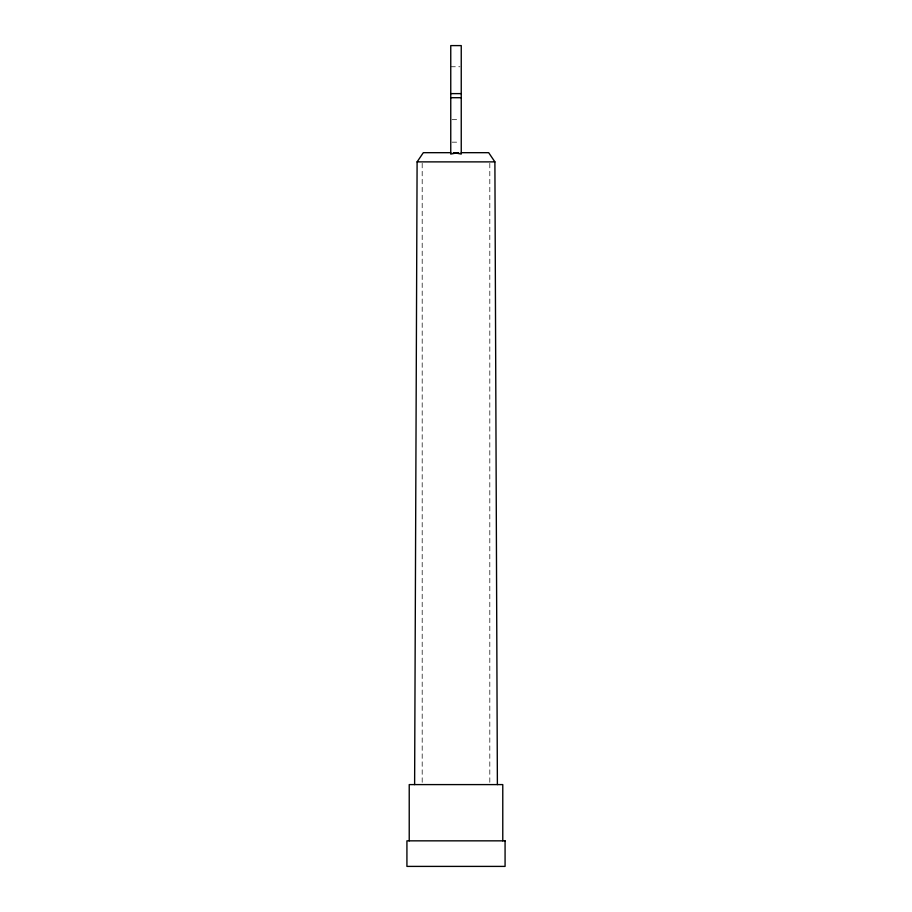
<?xml version="1.0" encoding="UTF-8"?>
<svg xmlns="http://www.w3.org/2000/svg" width="912" height="912" viewBox="0 0 912 912"><rect width="100%" height="100%" fill="white"/><g stroke="black" fill="none" stroke-linecap="round" stroke-linejoin="round"><path stroke-width="0.68" stroke-dasharray="4.56 3.42" d="M450.756 66.758L459.933 66.758M452.067 119.677L459.933 119.677M452.067 142.169L459.933 142.169M489.812 163.305L489.812 784.594M422.188 163.305L422.188 784.594"/><path stroke-width="1.37" d="M414.618 784.594L417.103 161.88L423.328 152.68L450.756 152.68M450.756 93.617L461.244 93.617M450.756 97.709L461.244 97.709M453.378 152.68L458.622 152.68M461.244 152.68L488.672 152.68L494.897 161.88L497.382 784.594M417.103 161.88L494.897 161.88M502.774 840.841L502.774 784.594L409.226 784.594L409.226 840.841M456 153.056L450.756 154.071L450.756 45.6L461.244 45.6L461.244 154.071L456 153.056M505.077 840.841L406.923 840.841L406.923 866.4L505.077 866.4L505.077 840.841"/></g></svg>
